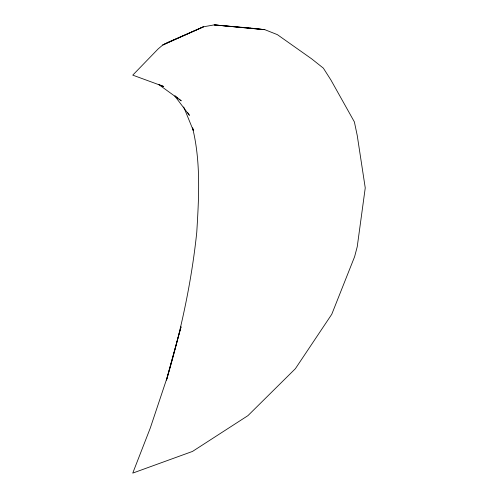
<?xml version="1.0" encoding="UTF-8"?>
<svg xmlns="http://www.w3.org/2000/svg" width="498" height="498" viewBox="0 0 498 498"><rect width="100%" height="100%" fill="white"/><g stroke="black" fill="none" stroke-linecap="round" stroke-linejoin="round"><path stroke-width="0.75" d="M167.733 42.766L162.827 44.957L158.096 48.972L132.754 75.136L163.749 86.496L158.887 84.641L181.253 100.839L179.006 99.009M169.133 42.137L203.47 26.799L214.19 24.9L264.793 29.662L277.349 34.63L311.611 58.814L323.351 68.145L330.909 79.997L354.383 121.91L357.234 135.475L365.246 187.895L357.234 246.728L354.62 256.669L331.761 314.275L295.382 368.688L247.923 415.649L192.521 451.418L132.754 473.1L150.303 427.994L166.874 378.343L181.048 326.8L166.5 380.092C180.774 331.774 191.525 282.41 196.766 232.261C198.876 197.538 200.937 162.062 192.589 127.955M175.066 95.803L177.879 98.094M174.879 96.126L189.396 115.324L187.758 112.71M183.7 106.977L193.218 130.302L192.738 128.042M168.143 42.23L162.827 44.957L203.47 26.799L168.143 42.23M250.438 28.056L214.19 24.9L264.793 29.662L250.438 28.056"/></g></svg>
